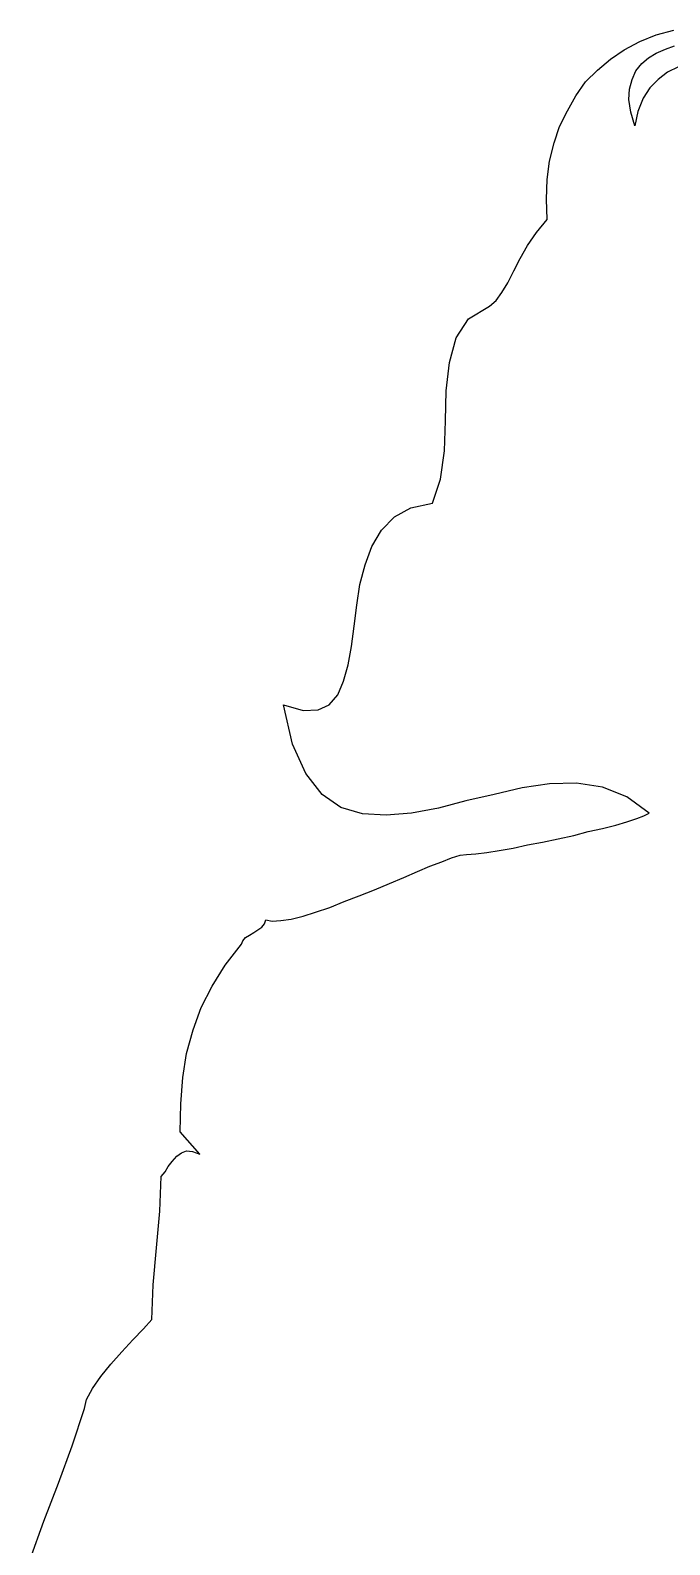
# Model space of a CAD drawing. Extents: x 14564 to 15453, y 74 to 1745.
# Drawn here: x 14760.7 to 14948.1, y 1266.1 to 1709.9 of the extents above; entities that cross this region are included whole.
import ezdxf

# ---------------------------------------------------------------- set-up
doc = ezdxf.new("R2010")
doc.units = 0
doc.header["$LTSCALE"] = 1270
doc.header["$MEASUREMENT"] = 0
doc.layers.get('0').update_dxf_attribs({"linetype": 'CONTINUOUS'})

msp = doc.modelspace()

# ---------------------------------------------------------------- linework, layer by layer
at = {"linetype": 'CONTINUOUS'}
for p, q in [((14939.4, 1706.66), (14944.19, 1708.58)), ((14944.19, 1708.58), (14949.36, 1709.92)), ((14930.77, 1701.49), (14934.8, 1704.17)), ((14934.8, 1704.17), (14939.4, 1706.66)), ((14944.19, 1703.21), (14946.87, 1704.36)), ((14946.87, 1704.36), (14949.55, 1705.32)), ((14926.94, 1698.23), (14930.77, 1701.49)), ((14938.24, 1698.03), (14939.97, 1700.15)), ((14939.97, 1700.15), (14941.89, 1701.87)), ((14941.89, 1701.87), (14944.19, 1703.21)), ((14923.49, 1694.77), (14926.94, 1698.23)), ((14936.33, 1692.67), (14937.1, 1695.54)), ((14937.1, 1695.54), (14938.24, 1698.03)), ((14944.76, 1695.54), (14942.27, 1693.05)), ((14947.45, 1697.66), (14944.76, 1695.54)), ((14950.71, 1699.19), (14947.45, 1697.66)), ((14920.61, 1690.75), (14923.49, 1694.77)), ((14936.14, 1689.6), (14936.33, 1692.67)), ((14942.27, 1693.05), (14940.36, 1689.98)), ((14918.12, 1686.34), (14920.61, 1690.75)), ((14936.71, 1685.96), (14936.14, 1689.6)), ((14940.36, 1689.98), (14938.82, 1686.15)), ((14915.81, 1681.75), (14918.12, 1686.34)), ((14937.86, 1681.93), (14936.71, 1685.96)), ((14938.82, 1686.15), (14937.86, 1681.93)), ((14914.28, 1676.95), (14915.81, 1681.75)), ((14912.94, 1671.58), (14914.28, 1676.95)), ((14912.17, 1666.21), (14912.94, 1671.58)), ((14911.98, 1660.46), (14912.17, 1666.21)), ((14912.17, 1654.52), (14911.98, 1660.46)), ((14909.11, 1650.69), (14912.17, 1654.52)), ((14904.32, 1643.02), (14906.42, 1646.85)), ((14906.42, 1646.85), (14909.11, 1650.69)), ((14902.4, 1639.38), (14904.32, 1643.02)), ((14900.67, 1635.93), (14902.4, 1639.38)), ((14898.95, 1633.05), (14900.67, 1635.93)), ((14889.17, 1625.38), (14895.3, 1629.03)), ((14895.3, 1629.03), (14897.22, 1630.75)), ((14897.22, 1630.75), (14898.95, 1633.05)), ((14885.52, 1619.82), (14889.17, 1625.38)), ((14883.61, 1612.53), (14885.52, 1619.82)), ((14882.65, 1604.3), (14883.61, 1612.53)), ((14882.46, 1595.48), (14882.65, 1604.3)), ((14882.08, 1586.66), (14882.46, 1595.48)), ((14880.93, 1578.42), (14882.08, 1586.66)), ((14878.63, 1571.32), (14880.93, 1578.42)), ((14872.3, 1569.98), (14878.63, 1571.32)), ((14863.68, 1563.47), (14867.51, 1567.3)), ((14867.51, 1567.3), (14872.3, 1569.98)), ((14860.8, 1558.67), (14863.68, 1563.47)), ((14858.88, 1553.3), (14860.8, 1558.67)), ((14857.35, 1547.56), (14858.88, 1553.3)), ((14856.39, 1541.41), (14857.35, 1547.56)), ((14855.62, 1535.28), (14856.39, 1541.41)), ((14854.86, 1529.34), (14855.62, 1535.28)), ((14853.9, 1523.97), (14854.86, 1529.34)), ((14852.56, 1519.18), (14853.9, 1523.97)), ((14850.83, 1515.15), (14852.56, 1519.18)), ((14848.34, 1512.28), (14850.83, 1515.15)), ((14834.92, 1512.28), (14840.67, 1510.55)), ((14837.6, 1500.77), (14834.92, 1512.28)), ((14840.67, 1510.55), (14845.08, 1510.75)), ((14845.08, 1510.75), (14848.34, 1512.28)), ((14841.44, 1492.15), (14837.6, 1500.77)), ((14846.23, 1486.02), (14841.44, 1492.15)), ((14904.89, 1487.93), (14896.64, 1486.02)), ((14912.94, 1489.08), (14904.89, 1487.93)), ((14920.8, 1489.28), (14912.94, 1489.08)), ((14928.47, 1488.12), (14920.8, 1489.28)), ((14935.56, 1485.25), (14928.47, 1488.12)), ((14851.79, 1482.18), (14846.23, 1486.02)), ((14888.41, 1484.1), (14880.35, 1481.99)), ((14896.64, 1486.02), (14888.41, 1484.1)), ((14942.08, 1480.46), (14935.56, 1485.25)), ((14858.12, 1480.27), (14851.79, 1482.18)), ((14865.02, 1479.88), (14858.12, 1480.27)), ((14872.5, 1480.46), (14865.02, 1479.88)), ((14880.35, 1481.99), (14872.5, 1480.46)), ((14932.3, 1477.01), (14935.56, 1477.97)), ((14935.56, 1477.97), (14938.44, 1478.92)), ((14938.44, 1478.92), (14940.54, 1479.69)), ((14940.54, 1479.69), (14942.08, 1480.46)), ((14915.43, 1472.98), (14920.03, 1473.94)), ((14920.03, 1473.94), (14924.25, 1475.09)), ((14924.25, 1475.09), (14928.47, 1476.05)), ((14928.47, 1476.05), (14932.3, 1477.01)), ((14891.28, 1468.57), (14894.54, 1468.95)), ((14894.54, 1468.95), (14898.18, 1469.53)), ((14898.18, 1469.53), (14902.2, 1470.29)), ((14902.2, 1470.29), (14906.42, 1471.25)), ((14906.42, 1471.25), (14910.84, 1472.02)), ((14910.84, 1472.02), (14915.43, 1472.98)), ((14874.22, 1463.4), (14877.86, 1464.93)), ((14877.86, 1464.93), (14881.31, 1466.27)), ((14881.31, 1466.27), (14884.19, 1467.42)), ((14884.19, 1467.42), (14886.68, 1468.19)), ((14886.68, 1468.19), (14888.59, 1468.38)), ((14888.59, 1468.38), (14891.28, 1468.57)), ((14865.98, 1459.94), (14870.19, 1461.67)), ((14870.19, 1461.67), (14874.22, 1463.4)), ((14852.74, 1454.58), (14857.16, 1456.3)), ((14857.16, 1456.3), (14861.56, 1458.03)), ((14861.56, 1458.03), (14865.98, 1459.94)), ((14840.67, 1450.36), (14844.31, 1451.51)), ((14844.31, 1451.51), (14848.53, 1452.85)), ((14848.53, 1452.85), (14852.74, 1454.58)), ((14827.44, 1446.33), (14828.59, 1447.1)), ((14828.59, 1447.1), (14829.36, 1448.06)), ((14829.36, 1448.06), (14829.74, 1449.21)), ((14829.74, 1449.21), (14831.66, 1448.82)), ((14831.66, 1448.82), (14834.15, 1449.02)), ((14834.15, 1449.02), (14837.22, 1449.4)), ((14837.22, 1449.4), (14840.67, 1450.36)), ((14822.65, 1442.12), (14823.03, 1443.07)), ((14823.03, 1443.07), (14823.8, 1444.03)), ((14823.8, 1444.03), (14824.95, 1444.8)), ((14824.95, 1444.8), (14826.29, 1445.56)), ((14826.29, 1445.56), (14827.44, 1446.33)), ((14817.86, 1435.98), (14822.65, 1442.12)), ((14814.02, 1429.85), (14817.86, 1435.98)), ((14810.77, 1423.52), (14814.02, 1429.85)), ((14808.47, 1417), (14810.77, 1423.52)), ((14806.55, 1410.11), (14808.47, 1417)), ((14805.4, 1403.01), (14806.55, 1410.11)), ((14804.82, 1395.34), (14805.4, 1403.01)), ((14804.63, 1387.09), (14804.82, 1395.34)), ((14810.38, 1380.58), (14804.63, 1387.09)), ((14803.67, 1380), (14805.01, 1380.96)), ((14805.01, 1380.96), (14806.55, 1381.53)), ((14806.55, 1381.53), (14808.27, 1381.35)), ((14808.27, 1381.35), (14810.38, 1380.58)), ((14800.22, 1375.4), (14801.18, 1376.94)), ((14801.18, 1376.94), (14802.33, 1378.47)), ((14802.33, 1378.47), (14803.67, 1380)), ((14798.69, 1363.9), (14799.07, 1374.06)), ((14799.07, 1374.06), (14800.22, 1375.4)), ((14797.73, 1353.17), (14798.69, 1363.9)), ((14796.77, 1342.24), (14797.73, 1353.17)), ((14796.39, 1332.08), (14796.77, 1342.24)), ((14793.89, 1329.4), (14796.39, 1332.08)), ((14790.83, 1326.14), (14793.89, 1329.4)), ((14784.31, 1319.05), (14787.57, 1322.69)), ((14787.57, 1322.69), (14790.83, 1326.14)), ((14781.44, 1315.4), (14784.31, 1319.05)), ((14778.94, 1311.95), (14781.44, 1315.4)), ((14777.22, 1308.69), (14778.94, 1311.95)), ((14773, 1295.08), (14776.64, 1306.01)), ((14776.64, 1306.01), (14777.22, 1308.69)), ((14768.97, 1284.15), (14773, 1295.08)), ((14764.75, 1273.03), (14768.97, 1284.15)), ((14760.73, 1261.92), (14764.75, 1273.03))]:
    msp.add_line(p, q, dxfattribs=at)

doc.saveas('drawing.dxf')
